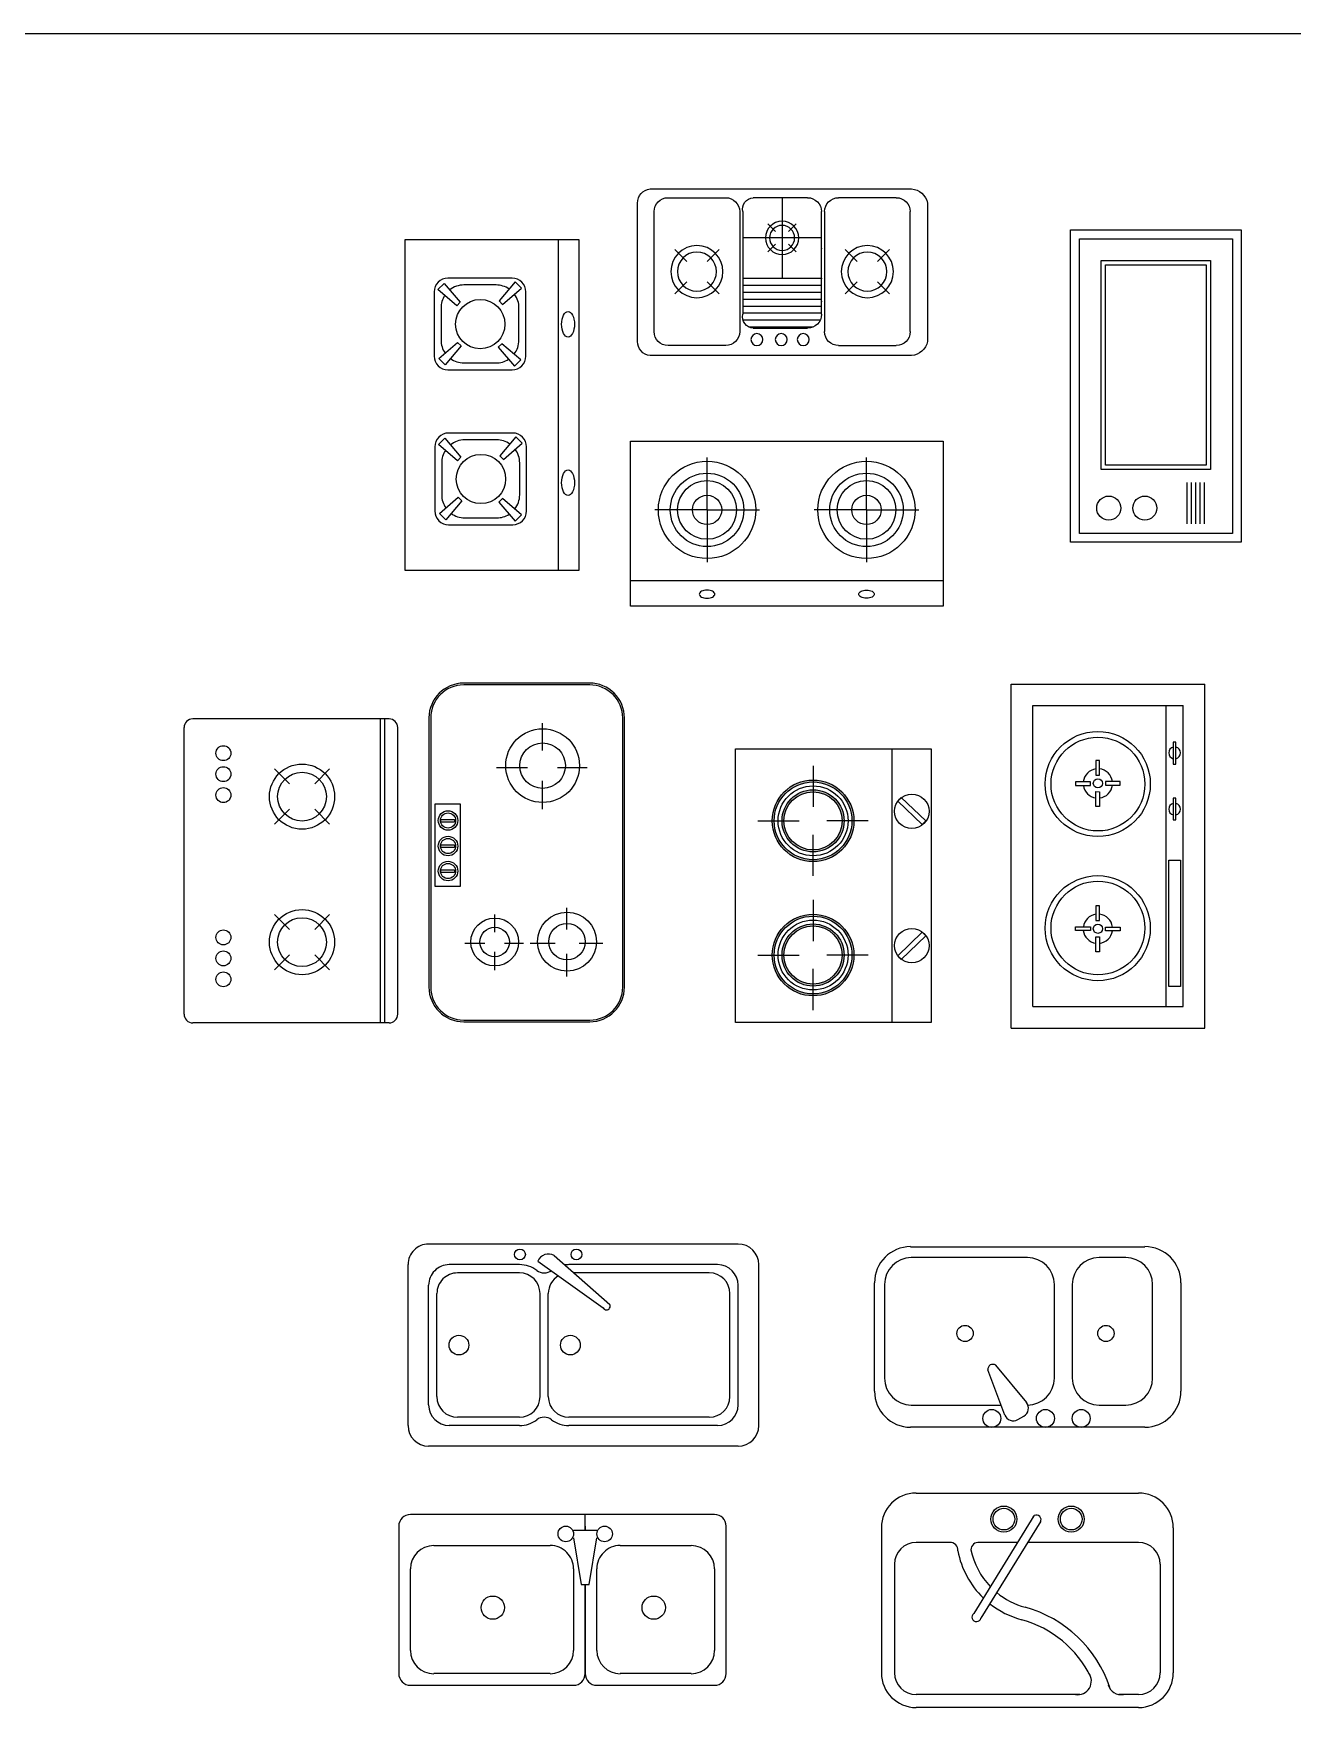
# Model space of a CAD drawing. Extents: x -42728 to 99010, y -18674 to 47645.
# Drawn here: x 45656 to 48554, y 42454 to 46309 of the extents above; entities that cross this region are included whole.
import ezdxf

# ---------------------------------------------------------------- set-up
doc = ezdxf.new("R2010")
doc.units = 0
doc.header["$LTSCALE"] = 100
doc.header["$MEASUREMENT"] = 0
doc.layers.get('0').update_dxf_attribs({"linetype": 'CONTINUOUS'})
for name, color, linetype in [('2', 3, 'CONTINUOUS'), ('3', 4, 'CONTINUOUS'), ('5', 4, 'CONTINUOUS'), ('9', 9, 'CONTINUOUS'), ('LAYER3', 4, 'CONTINUOUS'), ('MC', 5, 'CONTINUOUS'), ('MEN', 130, 'CONTINUOUS'), ('PM', 7, 'CONTINUOUS'), ('PUB_TEXT', 7, 'CONTINUOUS'), ('地面-8', 8, 'CONTINUOUS'), ('字体标注', 3, 'CONTINUOUS'), ('家具', 223, 'CONTINUOUS'), ('家具-7', 3, 'CONTINUOUS'), ('家具线', 3, 'CONTINUOUS'), ('尺寸注标', 2, 'CONTINUOUS'), ('文字标注', 7, 'CONTINUOUS'), ('浅', 4, 'CONTINUOUS'), ('深', 5, 'CONTINUOUS'), ('结构线', 252, 'CONTINUOUS'), ('门窗', 1, 'CONTINUOUS')]:
    doc.layers.add(name, color=color, linetype=linetype)

# ---------------------------------------------------------------- blocks, each defined once
blk = doc.blocks.new('A$C70D05A01')
at = {"layer": '浅', "linetype": 'Continuous'}
h = blk.add_hatch(color=256, dxfattribs=at)
h.dxf.hatch_style = 1
h.paths.add_polyline_path([(272.3, 464.4, 1), (84.2, 464.4, 1)])
h.paths.add_polyline_path([(88.7, 464.4, -1), (267.8, 464.4, -1)], flags=16)
h.paths.add_polyline_path([(97.7, 464.4, -1), (258.8, 464.4, -1)], flags=0)
h.paths.add_polyline_path([(106.7, 464.4, -1), (249.8, 464.4, -1)], flags=0)
h.paths.add_polyline_path([(111.2, 464.4, -1), (245.3, 464.4, -1)], flags=0)
h.paths.add_polyline_path([(249.8, 464.4, 1), (106.7, 464.4, 1)], flags=0)
h = blk.add_hatch(color=256, dxfattribs=at)
h.dxf.hatch_style = 1
h.paths.add_polyline_path([(249.8, 464.4, 1), (106.7, 464.4, 1)])
h.paths.add_polyline_path([(111.2, 464.4, -1), (245.3, 464.4, -1)], flags=16)
h = blk.add_hatch(color=256, dxfattribs=at)
h.dxf.hatch_style = 1
h.paths.add_polyline_path([(272.3, 155.3, 1), (84.2, 155.3, 1)])
h.paths.add_polyline_path([(88.7, 155.3, -1), (267.8, 155.3, -1)], flags=16)
h.paths.add_polyline_path([(97.7, 155.3, -1), (258.8, 155.3, -1)], flags=0)
h.paths.add_polyline_path([(106.7, 155.3, -1), (249.8, 155.3, -1)], flags=0)
h.paths.add_polyline_path([(111.2, 155.3, -1), (245.3, 155.3, -1)], flags=0)
h.paths.add_polyline_path([(249.8, 155.3, 1), (106.7, 155.3, 1)], flags=0)
h = blk.add_hatch(color=256, dxfattribs=at)
h.dxf.hatch_style = 1
h.paths.add_polyline_path([(249.8, 155.3, 1), (106.7, 155.3, 1)])
h.paths.add_polyline_path([(111.2, 155.3, -1), (245.3, 155.3, -1)], flags=16)
for p, q in [((360, 0), (360, 630)), ((178.2, 591.3), (178.2, 496.4)), ((51.3, 464.4), (146.3, 464.4)), ((305.1, 464.4), (210.2, 464.4)), ((178.2, 337.5), (178.2, 432.5)), ((178.2, 282.2), (178.2, 187.2)), ((51.3, 155.3), (146.3, 155.3)), ((305.1, 155.3), (210.2, 155.3)), ((178.2, 28.4), (178.2, 123.3))]:
    blk.add_line(p, q, dxfattribs=at)
for points in [[(0, 0), (0, 630), (450, 630), (450, 0)], [(373.2, 509.8), (429.7, 455.6), (437.8, 464.1), (381.3, 518.3)], [(373.2, 153.5), (429.7, 207.7), (437.8, 199.2), (381.3, 145)]]:
    blk.add_lwpolyline(points, close=True, dxfattribs=at)
for centre, radius in [((178.2, 464.4), 94), ((178.2, 464.4), 89.5), ((178.2, 464.4), 80.5), ((178.2, 464.4), 71.5), ((178.2, 464.4), 67), ((405.5, 486.3), 39.6), ((178.2, 155.3), 94), ((178.2, 155.3), 89.5), ((178.2, 155.3), 80.5), ((178.2, 155.3), 71.5), ((178.2, 155.3), 67), ((405.5, 177), 39.6)]:
    blk.add_circle(centre, radius, dxfattribs=at)
blk = doc.blocks.new('A$C38162BAC')
at = {"layer": '浅'}
for p, q in [((0, 405), (720, 405)), ((0, 405), (0, 0)), ((720, 405), (720, 0)), ((204.4, 270.4), (212.1, 270.4)), ((204.4, 239.5), (204.4, 270.4)), ((212.1, 270.4), (212.1, 239.5)), ((515.6, 270.4), (507.9, 270.4)), ((507.9, 270.4), (507.9, 239.5)), ((515.6, 239.5), (515.6, 270.4)), ((159.7, 220.3), (159.7, 228)), ((159.7, 228), (190.7, 227.9)), ((190.6, 220.2), (159.7, 220.3)), ((190.7, 227.9), (190.6, 220.2)), ((212.1, 239.5), (204.4, 239.5)), ((256.1, 228), (225.1, 227.9)), ((225.1, 227.9), (225.2, 220.2)), ((225.2, 220.2), (256.1, 220.3)), ((256.1, 220.3), (256.1, 228)), ((463.9, 220.3), (463.9, 228)), ((463.9, 228), (494.9, 227.9)), ((494.8, 220.2), (463.9, 220.3)), ((494.9, 227.9), (494.8, 220.2)), ((507.9, 239.5), (515.6, 239.5)), ((560.3, 228), (529.3, 227.9)), ((529.3, 227.9), (529.4, 220.2)), ((529.4, 220.2), (560.3, 220.3)), ((560.3, 220.3), (560.3, 228)), ((203.7, 208), (211.5, 208)), ((203.7, 177.1), (203.7, 208)), ((211.5, 177.1), (203.7, 177.1)), ((211.5, 208), (211.5, 177.1)), ((516.3, 208), (508.5, 208)), ((508.5, 208), (508.5, 177.1)), ((508.5, 177.1), (516.3, 177.1)), ((516.3, 177.1), (516.3, 208)), ((86.7, 50.7), (86.7, 75.5)), ((86.7, 75.5), (351.5, 75.5)), ((351.5, 75.5), (351.5, 50.7)), ((351.5, 50.7), (86.7, 50.7)), ((435.7, 65.9), (435.7, 60.3)), ((481.4, 65.9), (435.7, 65.9)), ((435.7, 60.3), (481.4, 60.3)), ((481.4, 60.3), (481.4, 65.9)), ((552.7, 65.9), (552.7, 60.3)), ((598.4, 65.9), (552.7, 65.9)), ((552.7, 60.3), (598.4, 60.3)), ((598.4, 60.3), (598.4, 65.9)), ((0, 0), (720, 0))]:
    blk.add_line(p, q, dxfattribs=at)
for centre, radius in [((209, 224), 110), ((511, 224), 110), ((207.8, 223.7), 9.6), ((512.2, 223.7), 9.6)]:
    blk.add_circle(centre, radius, dxfattribs=at)
for centre, start, end in [((458.3, 63.1), 13.1759, 166.8241), ((576, 63.1), 13.1759, 166.8241), ((458.3, 63.1), 192.9811, 347.0189), ((576, 63.1), 192.9811, 347.0189)]:
    blk.add_arc(centre, 12.4, start, end, dxfattribs=at)
at = {"layer": '深'}
for p, q in [((45, 360), (675, 360)), ((45, 360), (45, 45)), ((675, 360), (675, 45)), ((45, 81), (675, 81)), ((45, 45), (675, 45))]:
    blk.add_line(p, q, dxfattribs=at)
for centre in [(209.3, 223.7), (510.7, 223.7)]:
    blk.add_circle(centre, 98.1, dxfattribs=at)
for centre, start, end in [((207.8, 223.7), 96.3794, 171.9757), ((207.8, 223.7), 8.0228, 81.8703), ((512.2, 223.7), 98.1297, 171.9772), ((512.2, 223.7), 8.0243, 83.6206), ((207.8, 223.7), 186.4838, 262.3512), ((207.8, 223.7), 276.8589, 353.5147), ((512.2, 223.7), 186.4853, 263.1411), ((512.2, 223.7), 277.6488, 353.5162)]:
    blk.add_arc(centre, 30.7, start, end, dxfattribs=at)
blk = doc.blocks.new('A$C0AEF0F46')
at = {"layer": '浅'}
blk.add_blockref('A$C38162BAC', (0, 0), dxfattribs=at)
blk = doc.blocks.new('A$C400C18F1')
for p, q in [((83.2, 416.1), (622.3, 416.1)), ((0, 83.5), (0, 333)), ((705.5, 333), (705.5, 83.5)), ((622.3, 0.3), (83.2, 0.3))]:
    blk.add_line(p, q)
for centre, start, end in [((83.2, 333), 90, 180), ((622.3, 333), 0, 90), ((83.2, 83.5), 180, 270), ((622.3, 83.5), 270, 0)]:
    blk.add_arc(centre, 83.2, start, end)
at = {"layer": '结构线', "color": 252}
for p, q in [((352.3, 390.9), (84.8, 390.9)), ((578.6, 390.9), (516.9, 390.9)), ((23.1, 329.2), (23.1, 113.2)), ((414, 113.2), (414, 329.2)), ((455.2, 329.2), (455.2, 113.2)), ((640.3, 113.2), (640.3, 329.2)), ((300.1, 28.4), (261.1, 132.6)), ((278.9, 142.9), (349.7, 57)), ((84.8, 51.4), (291.5, 51.4)), ((516.9, 51.4), (578.6, 51.4)), ((329.7, 17.8), (344.1, 26.1))]:
    blk.add_line(p, q, dxfattribs=at)
for centre, radius in [((208.5, 216.3), 18.7), ((532.7, 216.3), 18.7), ((270, 20.6), 20.6), ((393.5, 20.6), 20.6), ((475.8, 20.6), 20.6)]:
    blk.add_circle(centre, radius, dxfattribs=at)
for centre, radius, start, end in [((84.8, 329.2), 61.7, 90, 180), ((352.3, 329.2), 61.7, 0, 90), ((516.9, 329.2), 61.7, 90, 180), ((578.6, 329.2), 61.7, 0, 90), ((272.2, 134), 11.2, 52.9459, 187.054), ((84.8, 113.2), 61.7, 180, 270), ((352.3, 113.2), 61.7, 270, 0), ((516.9, 113.2), 61.7, 180, 270), ((578.6, 113.2), 61.7, 270, 0), ((333.8, 43.9), 20.6, 300, 39.4623), ((319.4, 35.6), 20.6, 200.5377, 300)]:
    blk.add_arc(centre, radius, start, end, dxfattribs=at)
blk = doc.blocks.new('A$C03FA1E6A')
at = {"layer": '家具'}
for p, q in [((760, 465.5), (47.5, 465.5)), ((0, 47.5), (0, 418)), ((807.5, 47.5), (807.5, 418)), ((760, 0), (47.5, 0))]:
    blk.add_line(p, q, dxfattribs=at)
for centre, start, end in [((47.5, 418), 90, 180), ((760, 418), 0, 90), ((47.5, 47.5), 180, 270), ((760, 47.5), 270, 0)]:
    blk.add_arc(centre, 47.5, start, end, dxfattribs=at)
at = {"layer": '家具线'}
for p, q in [((298.7, 425.8), (449.5, 318.4)), ((336.5, 438.8), (464.3, 326.4)), ((256.5, 418), (95, 418)), ((256.5, 399), (114, 399)), ((712.5, 418), (370.5, 418)), ((693.5, 399), (381.7, 399)), ((47.5, 95), (47.5, 370.5)), ((66.5, 114), (66.5, 351.5)), ((304, 114), (304, 351.5)), ((323, 114), (323, 351.5)), ((741, 114), (741, 351.5)), ((760, 95), (760, 370.5)), ((256.5, 47.5), (95, 47.5)), ((256.5, 66.5), (114, 66.5)), ((693.5, 66.5), (370.5, 66.5)), ((712.5, 47.5), (370.5, 47.5))]:
    blk.add_line(p, q, dxfattribs=at)
for centre, radius in [((257.6, 441.4), 12.5), ((387.7, 441.4), 12.5), ((117.2, 232.7), 22.7), ((373.7, 232.7), 22.7)]:
    blk.add_circle(centre, radius, dxfattribs=at)
for centre, radius, start, end in [((323.1, 416.3), 26.2, 59.1926, 158.5774), ((95, 370.5), 47.5, 90, 180), ((114, 351.5), 47.5, 90, 180), ((256.5, 351.5), 66.5, 53.1301, 90), ((256.5, 351.5), 47.5, 360, 90), ((313.5, 427.5), 28.5, 233.1301, 306.8699), ((370.5, 351.5), 47.5, 121.1077, 180), ((370.5, 351.5), 66.5, 90, 98.2909), ((693.5, 351.5), 47.5, 360, 90), ((712.5, 370.5), 47.5, 360, 90), ((457, 322.2), 8.4, 206.828, 29.9798), ((95, 95), 47.5, 180, 270), ((114, 114), 47.5, 180, 270), ((256.5, 114), 47.5, 270, 360), ((370.5, 114), 47.5, 180, 270), ((693.5, 114), 47.5, 270, 360), ((712.5, 95), 47.5, 270, 360), ((256.5, 114), 66.5, 270, 306.8699), ((313.5, 38), 28.5, 53.1301, 126.8699), ((370.5, 114), 66.5, 233.1301, 270)]:
    blk.add_arc(centre, radius, start, end, dxfattribs=at)
blk = doc.blocks.new('A$C66777A78')
at = {"xscale": -1}
blk.add_blockref('A$C03FA1E6A', (807.5, 0), dxfattribs=at)
blk = doc.blocks.new('A$C4D1279CF')
at = {"layer": '家具-7'}
blk.add_blockref('A$C66777A78', (0, 0), dxfattribs=at)
blk = doc.blocks.new('A$C5798497D')
at = {"layer": '5', "ltscale": 300, "xscale": -1, "rotation": 180}
blk.add_blockref('A$C4D1279CF', (0, 465.5), dxfattribs=at)
blk = doc.blocks.new('A$C13557BFC')
at = {"rotation": 180}
blk.add_blockref('A$C5798497D', (807.5, 465.5), dxfattribs=at)
blk = doc.blocks.new('A$C0E1A4252')
at = {"rotation": 270}
blk.add_blockref('A$C13557BFC', (0, 807.5), dxfattribs=at)
blk = doc.blocks.new('A$C413976D7')
at = {"layer": '家具'}
blk.add_blockref('A$C0E1A4252', (0, 0), dxfattribs=at)
blk = doc.blocks.new('A$C231738D6')
at = {"layer": '门窗', "rotation": 90}
blk.add_blockref('A$C413976D7', (807.5, 0), dxfattribs=at)
blk = doc.blocks.new('A$C72CF7C74')
at = {"layer": '家具'}
for p, q in [((700, 450), (80, 450)), ((700, 446), (80, 446)), ((501.2, 436.1), (312.3, 436.1)), ((312.3, 436.1), (312.3, 377.3)), ((501.2, 377.3), (501.2, 436.1)), ((0, 370), (0, 80)), ((4, 370), (4, 80)), ((312.3, 377.3), (501.2, 377.3)), ((776, 80), (776, 370)), ((780, 80), (780, 370)), ((80, 4), (700, 4)), ((80, 0), (700, 0))]:
    blk.add_line(p, q, dxfattribs=at)
for centre, radius, start, end in [((80, 370), 80, 90, 180), ((80, 370), 76, 90, 180), ((700, 370), 80, 0, 90), ((700, 370), 76, 0, 90), ((80, 80), 80, 180, 270), ((80, 80), 76, 180, 270), ((700, 80), 80, 270, 0), ((700, 80), 76, 270, 0)]:
    blk.add_arc(centre, radius, start, end, dxfattribs=at)
at = {"layer": '家具线'}
for p, q in [((343.6, 422.4), (349.8, 422.4)), ((343.6, 391.1), (343.6, 422.4)), ((349.8, 391.1), (343.6, 391.1)), ((349.8, 422.4), (349.8, 391.1)), ((401.1, 422.4), (407.4, 422.4)), ((401.1, 391.1), (401.1, 422.4)), ((407.4, 391.1), (401.1, 391.1)), ((407.4, 422.4), (407.4, 391.1)), ((459.9, 422.4), (466.2, 422.4)), ((459.9, 391.1), (459.9, 422.4)), ((466.2, 391.1), (459.9, 391.1)), ((466.2, 422.4), (466.2, 391.1)), ((180.5, 321), (180.5, 367.5)), ((161.2, 299.4), (118.9, 299.4)), ((180.5, 232.1), (180.5, 276.2)), ((247, 299.4), (206.4, 299.4)), ((585, 222.9), (585, 294.7)), ((180.4, 159.7), (180.4, 217.2)), ((555.2, 189.6), (490, 189.6)), ((687.6, 189.6), (624.9, 189.6)), ((156.5, 133.1), (104.4, 133.1)), ((262.5, 133.1), (212.4, 133.1)), ((585, 85.8), (585, 153.9)), ((180.4, 50), (180.4, 104.5))]:
    blk.add_line(p, q, dxfattribs=at)
for centre, radius in [((347.3, 406.1), 22.5), ((404.9, 406.1), 22.5), ((463.7, 406.1), 22.5), ((347.3, 406.1), 17.5), ((404.9, 406.1), 17.5), ((463.7, 406.1), 17.5), ((183.8, 298.6), 55), ((183.8, 298.6), 34), ((590, 188.4), 84.9), ((590, 188.4), 52.4), ((184.4, 132.1), 68), ((184.4, 132.1), 41.9)]:
    blk.add_circle(centre, radius, dxfattribs=at)
blk = doc.blocks.new('A$C6C864298')
at = {"xscale": -1, "rotation": 180}
blk.add_blockref('A$C72CF7C74', (0, 450), dxfattribs=at)
blk = doc.blocks.new('A$C4A0110BA')
at = {"layer": '尺寸注标', "rotation": 90}
blk.add_blockref('A$C6C864298', (450, 0), dxfattribs=at)
blk = doc.blocks.new('A$C0FE409D8')
at = {"layer": '家具-7'}
blk.add_blockref('A$C4A0110BA', (0, 0), dxfattribs=at)
blk = doc.blocks.new('A$C1CF97D6A')
at = {"layer": '5', "ltscale": 300, "xscale": -1}
blk.add_blockref('A$C0FE409D8', (450, 0), dxfattribs=at)
blk = doc.blocks.new('A$C78B56AB7')
at = {"rotation": 180}
blk.add_blockref('A$C1CF97D6A', (450, 780), dxfattribs=at)
blk = doc.blocks.new('A$C5D9120CE')
blk.add_blockref('A$C78B56AB7', (0, 0))
blk = doc.blocks.new('A$C0CF82AE6')
at = {"layer": '家具', "rotation": 90}
blk.add_blockref('A$C5D9120CE', (780, 0), dxfattribs=at)
blk = doc.blocks.new('A$C084329F4')
at = {"layer": '门窗', "rotation": 89.99999999999999}
blk.add_blockref('A$C0CF82AE6', (450, 0), dxfattribs=at)
blk = doc.blocks.new('A$C4FCB321A')
at = {"layer": '9', "linetype": 'ByBlock'}
for p, q in [((267.5, 137.4), (267.5, 42.1)), ((277.5, 137.4), (277.5, 42.1)), ((287.5, 137.4), (287.5, 42.1)), ((297.5, 137.4), (297.5, 42.1)), ((307.5, 137.4), (307.5, 42.1))]:
    blk.add_line(p, q, dxfattribs=at)
for points in [[(0, 718.9), (392.2, 718.9), (392.2, 0), (0, 0)], [(20, 698.9), (372.2, 698.9), (372.2, 20), (20, 20)], [(70, 648.9), (322.2, 648.9), (322.2, 167.6), (70, 167.6)], [(80, 638.9), (312.2, 638.9), (312.2, 177.6), (80, 177.6)]]:
    blk.add_lwpolyline(points, close=True, dxfattribs=at)
for centre in [(87.7, 78.3), (170.7, 78.3)]:
    blk.add_circle(centre, 27.7, dxfattribs=at)
blk = doc.blocks.new('A$C49CC2DBA')
at = {"layer": '9', "linetype": 'ByBlock'}
blk.add_blockref('A$C4FCB321A', (0, 0), dxfattribs=at)
blk = doc.blocks.new('MQZ')
at = {"layer": '2'}
blk.add_lwpolyline([(-176.9, -361.7), (-176.9, 358.3), (203.1, 358.3), (203.1, -361.7)], close=True, dxfattribs=at)
for centre in [(-18.6, 181.8), (-18.6, -185.2)]:
    blk.add_circle(centre, 112.1, dxfattribs=at)
at = {"layer": '3'}
for p, q in [((144.8, 358.3), (144.8, -361.7)), ((-18.6, 181.8), (-18.6, 302.3)), ((-18.6, 181.8), (-139.1, 181.8)), ((-18.6, 181.8), (101.9, 181.8)), ((-18.6, 181.8), (-18.6, 61.3)), ((-18.6, -185.2), (-18.6, -64.7)), ((-18.6, -185.2), (-139.1, -185.2)), ((-18.6, -185.2), (-18.6, -305.7)), ((-18.6, -185.2), (101.9, -185.2))]:
    blk.add_line(p, q, dxfattribs=at)
for points in [[(185, 181.9, -0.054487), (184.2, 174.7, -0.068315), (182.2, 169.3, -0.105539), (178.8, 165.1, -0.166418), (175.5, 164, -0.166418), (172.2, 165.1, -0.105539), (168.7, 169.3, -0.068315), (166.7, 174.7, -0.054487), (165.9, 181.9, -0.054487), (166.7, 189.1, -0.068315), (168.7, 194.5, -0.105539), (172.2, 198.6, -0.166418), (175.5, 199.8, -0.166418), (178.8, 198.6, -0.105539), (182.2, 194.5, -0.068315), (184.2, 189.1, -0.054487)], [(185, -185.3, 0.054487), (184.2, -178.1, 0.068315), (182.2, -172.6, 0.105539), (178.8, -168.5, 0.166418), (175.5, -167.4, 0.166418), (172.2, -168.5, 0.105539), (168.7, -172.6, 0.068315), (166.7, -178.1, 0.054487), (165.9, -185.3, 0.054487), (166.7, -192.5, 0.068315), (168.7, -197.9, 0.105539), (172.2, -202, 0.166418), (175.5, -203.2, 0.166418), (178.8, -202, 0.105539), (182.2, -197.9, 0.068315), (184.2, -192.5, 0.054487)]]:
    blk.add_lwpolyline(points, format="xyb", close=True, dxfattribs=at)
for centre, radius in [((-18.6, 181.8), 84.6), ((-18.6, 181.8), 67.7), ((-18.6, 181.8), 33.8), ((-18.6, -185.2), 84.6), ((-18.6, -185.2), 67.7), ((-18.6, -185.2), 33.8)]:
    blk.add_circle(centre, radius, dxfattribs=at)
blk = doc.blocks.new('灶具')
at = {"rotation": 270}
blk.add_blockref('MQZ', (361.7, -176.9), dxfattribs=at)
blk = doc.blocks.new('A$C471B1EED')
at = {"layer": 'LAYER3'}
for p, q in [((359.3, 678.3), (40.9, 678.3)), ((8.1, 641.5), (8.1, 39.9)), ((63.4, 638.5), (339.9, 638.5)), ((392.1, 39.9), (392.1, 641.5)), ((31.4, 473.5), (31.4, 606.5)), ((178.3, 563.4), (150.7, 590.9)), ((225, 563.4), (252.6, 590.9)), ((371.9, 606.5), (371.9, 473.5)), ((178.3, 516.6), (150.7, 489.1)), ((225, 516.6), (252.6, 489.1)), ((339.9, 441.5), (63.4, 441.5)), ((89.6, 431.2), (89.6, 253.8)), ((103.4, 434.3), (339.9, 434.3)), ((105.6, 434.3), (105.6, 253.3)), ((121.6, 434.3), (121.6, 253.3)), ((137.6, 434.3), (137.6, 253.3)), ((153.6, 434.3), (153.6, 253.3)), ((169.6, 434.3), (169.6, 253.3)), ((185.6, 434.3), (185.6, 253.3)), ((279.4, 434.3), (279.4, 253.3)), ((71.4, 277.3), (71.4, 402.3)), ((73.6, 414.1), (73.6, 268)), ((371.9, 402.3), (371.9, 277.3)), ((264.5, 358.8), (246.9, 376.4)), ((294.4, 358.8), (312, 376.4)), ((371.9, 343.8), (185.6, 343.8)), ((264.5, 328.9), (246.9, 311.2)), ((294.4, 328.9), (312, 311.2)), ((339.9, 246.1), (63.4, 246.1)), ((339.9, 253.3), (103.4, 253.3)), ((31.4, 214.1), (31.4, 81.1)), ((178.3, 171), (150.7, 198.5)), ((225, 171), (252.6, 198.5)), ((371.9, 81.1), (371.9, 214.1)), ((178.3, 124.3), (150.7, 96.7)), ((225, 124.3), (252.6, 96.7)), ((63.4, 49.1), (339.9, 49.1)), ((40.9, 11.1), (359.3, 11.1))]:
    blk.add_line(p, q, dxfattribs=at)
for centre, radius in [((201.6, 540), 60), ((201.6, 540), 45), ((45.1, 392.4), 13.8), ((45.1, 341.9), 13.8), ((279.4, 343.8), 38.4), ((279.4, 343.8), 28.8), ((45.1, 285.8), 13.8), ((201.6, 147.6), 60), ((201.6, 147.6), 45)]:
    blk.add_circle(centre, radius, dxfattribs=at)
for centre, radius, start, end in [((48.3, 638.8), 40.2, 100.504, 176.0745), ((352, 638.8), 40.2, 3.9255, 79.496), ((63.4, 606.5), 32, 90, 180), ((339.9, 606.5), 32, 360, 90), ((63.4, 473.5), 32, 180, 270), ((339.9, 473.5), 32, 270, 360), ((103.4, 402.3), 32, 90, 180), ((339.9, 402.3), 32, 360, 90), ((97.4, 278.6), 26, 182.9118, 283.3484), ((345.9, 278.6), 26, 256.6516, 357.0882), ((63.4, 214.1), 32, 90, 180), ((339.9, 214.1), 32, 360, 90), ((63.4, 81.1), 32, 180, 270), ((339.9, 81.1), 32, 270, 360), ((40.4, 43.6), 32.5, 186.452, 270.9786), ((359.9, 43.6), 32.5, 269.0214, 353.548)]:
    blk.add_arc(centre, radius, start, end, dxfattribs=at)
for p in [(132.5, 434.3), (185.6, 434.3), (254.8, 434.3)]:
    blk.add_point(p, dxfattribs=at)
blk = doc.blocks.new('A$C26F2634B')
at = {"layer": '字体标注', "color": 9, "xscale": -1, "rotation": 270}
blk.add_blockref('A$C471B1EED', (0, 0), dxfattribs=at)
blk = doc.blocks.new('A$C5F0B5289')
at = {"color": 4, "linetype": 'ByBlock'}
for p, q in [((416.6, 856.5), (30.5, 856.5)), ((0, 826.1), (0, 399.3)), ((447, 30.5), (447, 826.1)), ((386.1, 399.3), (264.2, 379)), ((406.4, 399.3), (406.4, 338.4)), ((264.2, 368.9), (30.5, 368.9)), ((264.2, 379), (264.2, 358.7)), ((264.2, 358.7), (386.1, 338.4)), ((416.6, 368.9), (406.4, 368.9))]:
    blk.add_line(p, q, dxfattribs=at)
at = {"color": 4}
for p, q in [((416.6, 856.5), (30.5, 856.5)), ((0, 826.1), (0, 399.3)), ((264.2, 368.9), (30.5, 368.9)), ((30.5, 368.9), (264.2, 368.9)), ((416.6, 368.9), (406.4, 368.9)), ((406.4, 368.9), (447, 368.9)), ((30.5, 0), (416.6, 0))]:
    blk.add_line(p, q, dxfattribs=at)
at = {"color": 4, "linetype": 'ByBlock'}
for centre in [(396.2, 419.7), (396.2, 318.1)]:
    blk.add_circle(centre, 20.3, dxfattribs=at)
for centre, start, end in [((30.5, 826.1), 90, 180), ((416.6, 826.1), 0, 90), ((30.5, 399.3), 180, 270), ((30.5, 338.4), 90, 180)]:
    blk.add_arc(centre, 30.5, start, end, dxfattribs=at)
at = {"color": 4}
for centre, start, end in [((30.5, 826.1), 90, 180), ((416.6, 826.1), 0, 90), ((30.5, 399.3), 180, 270), ((30.5, 338.4), 90, 180), ((30.5, 30.5), 180, 270), ((416.6, 30.5), 270, 0)]:
    blk.add_arc(centre, 30.5, start, end, dxfattribs=at)
at = {"layer": 'MEN'}
blk.add_line((0, 338.4), (0, 30.5), dxfattribs=at)
at = {"layer": '地面-8', "ltscale": 10}
for p, q in [((91.4, 826.1), (304.8, 826.1)), ((30.5, 460.3), (30.5, 765.1)), ((365.8, 765.1), (365.8, 460.3)), ((304.8, 399.3), (91.4, 399.3)), ((91.4, 338.4), (304.8, 338.4)), ((30.5, 91.4), (30.5, 277.4)), ((365.8, 277.4), (365.8, 91.4)), ((304.8, 30.5), (91.4, 30.5))]:
    blk.add_line(p, q, dxfattribs=at)
for centre in [(203.2, 610.7), (203.2, 189.7)]:
    blk.add_circle(centre, 30.5, dxfattribs=at)
for centre, start, end in [((91.4, 765.1), 90, 180), ((304.8, 765.1), 0, 90), ((91.4, 460.3), 180, 270), ((304.8, 460.3), 270, 0.001), ((91.4, 277.4), 90, 180), ((304.8, 277.4), 359.9994, 90), ((91.4, 91.4), 180, 270), ((304.8, 91.4), 270, 0)]:
    blk.add_arc(centre, 61, start, end, dxfattribs=at)
blk = doc.blocks.new('A$C31592A97')
at = {"layer": 'MEN', "xscale": 0.88, "yscale": 0.88, "zscale": 0.88, "rotation": 90}
blk.add_blockref('A$C5F0B5289', (753.8, 0), dxfattribs=at)
blk = doc.blocks.new('A$C54B54881')
at = {"layer": 'PM', "color": 4}
for p, q in [((0, 456), (0, 0)), ((864, 456), (0, 456)), ((864, 0), (864, 456)), ((864, 402), (0, 402)), ((0, 0), (864, 0))]:
    blk.add_line(p, q, dxfattribs=at)
for centre in [(220.8, 427.1), (635.5, 427.1)]:
    blk.add_ellipse(centre, major_axis=(-33.6, 0), ratio=0.499574, dxfattribs=at)
at = {"layer": '地面-8', "ltscale": 10}
for p, q in [((304, 316.7), (136, 316.7)), ((532.1, 307.3), (515.6, 290.8)), ((574.4, 257.9), (532.1, 307.3)), ((709.5, 318.6), (541.5, 318.6)), ((100, 280.7), (100, 112.7)), ((126.6, 305.5), (110.1, 289)), ((110.1, 289), (159.6, 246.7)), ((168.9, 256), (126.6, 305.5)), ((262, 298.7), (178, 298.7)), ((314, 303.1), (271.7, 253.6)), ((281, 244.3), (330.4, 286.6)), ((330.4, 286.6), (314, 303.1)), ((340, 112.7), (340, 280.7)), ((505.5, 282.6), (505.5, 114.6)), ((515.6, 290.8), (565, 248.6)), ((667.5, 300.6), (583.5, 300.6)), ((719.4, 304.9), (677.2, 255.5)), ((686.5, 246.2), (735.9, 288.4)), ((735.9, 288.4), (719.4, 304.9)), ((745.5, 114.6), (745.5, 282.6)), ((118, 238.7), (118, 154.7)), ((159.6, 246.7), (168.9, 256)), ((271.7, 253.6), (281, 244.3)), ((322, 154.7), (322, 238.7)), ((523.5, 240.6), (523.5, 156.6)), ((565, 248.6), (574.4, 257.9)), ((677.2, 255.5), (686.5, 246.2)), ((727.5, 156.6), (727.5, 240.6)), ((113.7, 102.8), (163.1, 145.1)), ((172.4, 135.8), (130.2, 86.3)), ((163.1, 145.1), (172.4, 135.8)), ((268.1, 138.2), (277.4, 147.5)), ((310.4, 88.7), (268.1, 138.2)), ((277.4, 147.5), (326.9, 105.2)), ((519.2, 104.6), (568.6, 146.9)), ((577.9, 137.6), (535.6, 88.2)), ((568.6, 146.9), (577.9, 137.6)), ((673.6, 140), (682.9, 149.3)), ((715.9, 90.6), (673.6, 140)), ((682.9, 149.3), (732.3, 107)), ((130.2, 86.3), (113.7, 102.8)), ((178, 94.7), (262, 94.7)), ((326.9, 105.2), (310.4, 88.7)), ((535.6, 88.2), (519.2, 104.6)), ((583.5, 96.6), (667.5, 96.6)), ((732.3, 107), (715.9, 90.6)), ((136, 76.7), (304, 76.7)), ((541.5, 78.6), (709.5, 78.6))]:
    blk.add_line(p, q, dxfattribs=at)
for centre in [(625.8, 199.2), (220.4, 197.4)]:
    blk.add_circle(centre, 64.5, dxfattribs=at)
for centre, radius, start, end in [((136, 280.7), 36, 90, 180), ((304, 280.7), 36, 0, 90), ((541.5, 282.6), 36, 90, 180), ((709.5, 282.6), 36, 0, 90), ((178, 238.7), 60, 145.1324, 180), ((178, 238.7), 60, 90, 126.44), ((262, 238.7), 60, 51.6715, 90), ((262, 238.7), 60, 0, 32.7732), ((583.5, 240.6), 60, 145.1324, 180), ((583.5, 240.6), 60, 90, 126.44), ((667.5, 240.6), 60, 51.6715, 90), ((667.5, 240.6), 60, 0, 32.7732), ((178, 154.7), 60, 180, 218.3285), ((262, 154.7), 60, 323.755, 0), ((583.5, 156.6), 60, 180, 218.3285), ((667.5, 156.6), 60, 323.755, 0), ((136, 112.7), 36, 180, 270), ((178, 154.7), 60, 237.2268, 270), ((262, 154.7), 60, 270, 304.6722), ((304, 112.7), 36, 270, 0), ((541.5, 114.6), 36, 180, 270), ((583.5, 156.6), 60, 237.2268, 270), ((667.5, 156.6), 60, 270, 304.6722), ((709.5, 114.6), 36, 270, 0)]:
    blk.add_arc(centre, radius, start, end, dxfattribs=at)
blk = doc.blocks.new('A$C756C5330')
at = {"layer": '文字标注', "xscale": 0.88, "yscale": 0.88, "zscale": 0.88, "rotation": 89.99999999999999}
blk.add_blockref('A$C54B54881', (401.3, 0), dxfattribs=at)
blk = doc.blocks.new('A$C72A537A3')
at = {"layer": '家具', "color": 3}
for p, q in [((80, 494), (592, 494)), ((350.9, 441.2), (212.5, 216.9)), ((367.1, 429.3), (229.3, 205.9)), ((0, 414), (0, 80)), ((672, 414), (672, 80)), ((157.3, 380), (80, 380)), ((313.2, 380), (222.3, 380)), ((592, 380), (336.7, 380)), ((30, 330), (30, 80)), ((642, 330), (642, 80)), ((457, 30), (80, 30)), ((592, 30), (547, 30)), ((592, 0), (80, 0))]:
    blk.add_line(p, q, dxfattribs=at)
for centre, radius in [((282, 434), 30), ((437, 434), 30), ((282, 434), 25), ((437, 434), 25)]:
    blk.add_circle(centre, radius, dxfattribs=at)
for centre, radius, start, end in [((80, 414), 80, 90, 180), ((592, 414), 80, 0, 90), ((357, 432.5), 10.6, 314.2289, 171.7142), ((80, 330), 50, 90, 180), ((159, 363), 17.1, 352.7632, 95.8175), ((376.8, 399.4), 204.5, 190.8641, 225.9129), ((222.9, 363.4), 16.8, 80.2522, 181.0715), ((376.8, 399.4), 174.5, 191.9927, 223.7356), ((592, 330), 50, 0, 90), ((376.8, 399.4), 204.5, 231.5976, 254.7859), ((376.8, 399.4), 174.5, 230.4343, 254.7859), ((219, 208.5), 10.6, 127.5392, 345.9984), ((257.7, -38.5), 249.3, 25.8736, 74.7859), ((254.2, -45.2), 286.7, 18.5494, 74.4655), ((80, 80), 80, 180, 270), ((80, 80), 50, 180, 270), ((452, 61), 31.4, 260.8377, 37.0019), ((592, 80), 80, 270, 0), ((592, 80), 50, 270, 0), ((552, 61), 31.4, 196.6909, 279.1623)]:
    blk.add_arc(centre, radius, start, end, dxfattribs=at)
blk = doc.blocks.new('A$C627026F7')
at = {"linetype": 'Continuous', "ltscale": 100}
for p, q in [((0, 472.1), (0, 20)), ((680, 492.1), (20, 492.1)), ((700, 472.1), (700, 20)), ((700, 462.1), (0, 462.1)), ((700, 452.1), (0, 452.1)), ((149.7, 300.8), (115.3, 335.2)), ((208.2, 300.8), (242.6, 335.2)), ((484.9, 300.8), (450.5, 335.2)), ((543.4, 300.8), (577.8, 335.2)), ((149.7, 242.4), (115.3, 207.9)), ((208.2, 242.4), (242.6, 207.9)), ((484.9, 242.4), (450.5, 207.9)), ((543.4, 242.4), (577.8, 207.9)), ((680, 0), (20, 0))]:
    blk.add_line(p, q, dxfattribs=at)
for centre, radius in [((179, 271.6), 75), ((179, 271.6), 56.3), ((514.1, 271.6), 75), ((514.1, 271.6), 56.3), ((78.9, 90.6), 17.2), ((127.2, 90.6), 17.2), ((175.5, 90.6), 17.2), ((503.2, 90.6), 17.2), ((551.5, 90.6), 17.2), ((599.8, 90.6), 17.2)]:
    blk.add_circle(centre, radius, dxfattribs=at)
for centre, start, end in [((20, 472.1), 90, 180), ((680, 472.1), 0, 90), ((20, 20), 180, 270), ((680, 20), 270, 0)]:
    blk.add_arc(centre, 20, start, end, dxfattribs=at)

msp = doc.modelspace()

# ---------------------------------------------------------------- linework, layer by layer
msp.add_line((36455.69455, 46309.43498), (56448.48597, 46309.43498))

# ---------------------------------------------------------------- block references
for name, p in [('A$C26F2634B', (47035.59334, 45559.308)), ('A$C084329F4', (46566.37858, 44033.08144)), ('A$C70D05A01', (47272.42819, 44031.55028)), ('A$C231738D6', (46518.1867, 43055.72594)), ('A$C72A537A3', (47607.83786, 42453.69605)), ('A$C31592A97', (46496.87664, 42504.89342))]:
    msp.add_blockref(name, p)
for name, p, rotation in [('A$C756C5330', (46912.09119, 45833.98541), 180), ('A$C627026F7', (46002.59824, 44730.67755), 270)]:
    msp.add_blockref(name, p, dxfattribs=dict(rotation=rotation))
at = {"layer": '2', "color": 3}
msp.add_blockref('A$C400C18F1', (47591.99898, 43098.96199), dxfattribs=at)
at = {"layer": 'MC', "xscale": 1.1, "yscale": 1.1, "zscale": 1.1, "rotation": 90}
msp.add_blockref('A$C0AEF0F46', (48352.34105, 44018.76934), dxfattribs=at)
at = {"layer": 'PUB_TEXT', "color": 3}
for name, p in [('A$C49CC2DBA', (48043.53729, 45137.93342)), ('灶具', (47030.07514, 45370.41942))]:
    msp.add_blockref(name, p, dxfattribs=at)

doc.saveas('drawing.dxf')
